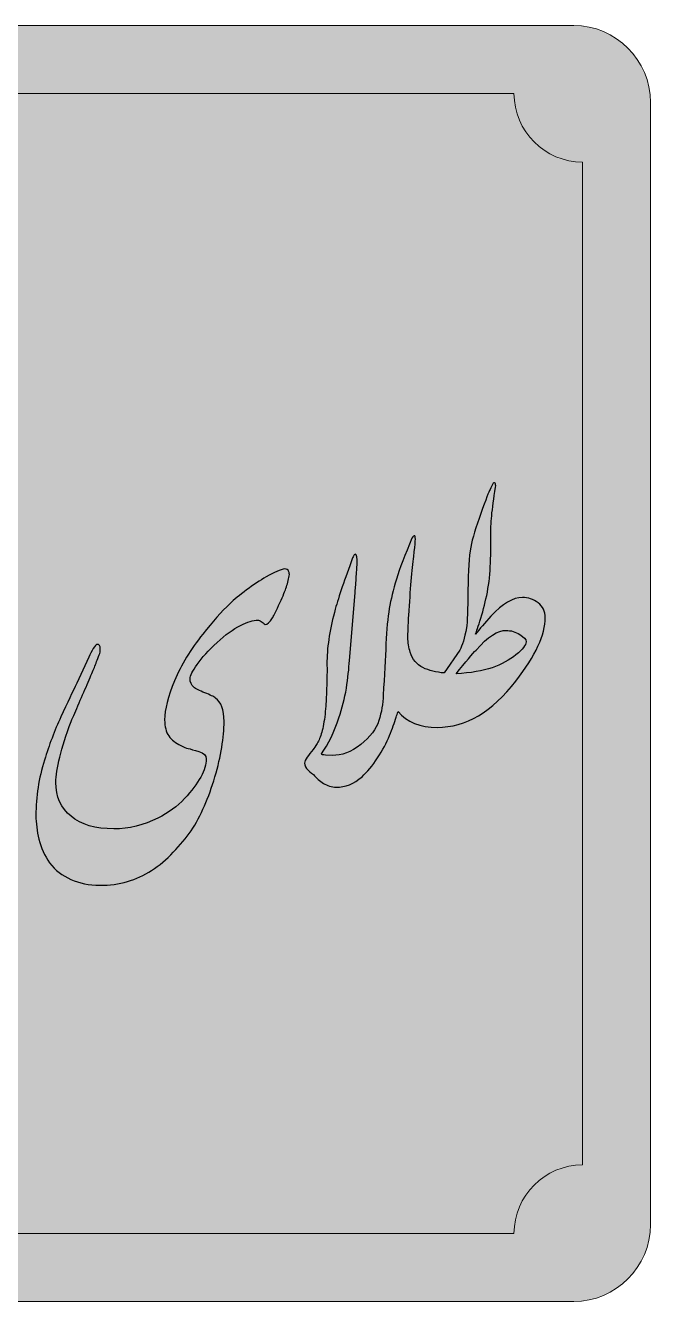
# Model space of a CAD drawing. Header units: millimetres. Extents: x -20.1 to 29.7, y 55.3 to 105.1.
# Drawn here: x 5.3 to 29.7, y 55.34 to 105.14 of the extents above; entities that cross this region are included whole.
import ezdxf

# ---------------------------------------------------------------- set-up
doc = ezdxf.new("R2010")
doc.units = ezdxf.units.MM
doc.header["$MEASUREMENT"] = 0
doc.layers.add('Layer 1', color=7, linetype='Continuous')

msp = doc.modelspace()

# ---------------------------------------------------------------- hatches: boundary and pattern name
at = {"layer": 'Layer 1', "true_color": 0xfff212}
h = msp.add_hatch(color=2, dxfattribs=at)
edge = h.paths.add_edge_path()
edge.add_spline(control_points=[(-17.0963, 105.1447), (-17.0963, 105.1447), (26.7037, 105.1447), (26.7037, 105.1447), (28.3537, 105.1447), (29.7037, 103.7947), (29.7037, 102.1447), (29.7037, 102.1447), (29.7037, 58.3447), (29.7037, 58.3447), (29.7037, 56.6947), (28.3537, 55.3447), (26.7037, 55.3447), (26.7037, 55.3447), (-17.0963, 55.3447), (-17.0963, 55.3447), (-18.7463, 55.3447), (-20.0963, 56.6947), (-20.0963, 58.3447), (-20.0963, 58.3447), (-20.0963, 102.1447), (-20.0963, 102.1447), (-20.0963, 103.7947), (-18.7463, 105.1447), (-17.0963, 105.1447)], knot_values=[0, 0, 0, 0, 0.125, 0.125, 0.125, 0.25, 0.25, 0.25, 0.375, 0.375, 0.375, 0.5, 0.5, 0.5, 0.625, 0.625, 0.625, 0.75, 0.75, 0.75, 0.875, 0.875, 0.875, 1, 1, 1, 1], degree=3, periodic=1)
at = {"layer": 'Layer 1', "true_color": 0x373435}
h = msp.add_hatch(color=250, dxfattribs=at)
edge = h.paths.add_edge_path()
edge.add_spline(control_points=[(20.2617, 82.124), (20.253, 81.8838), (20.241, 81.5964), (20.2234, 81.2618), (20.2337, 81.0626), (20.2669, 80.8685), (20.3214, 80.6818), (20.4071, 80.402), (20.5714, 80.2029), (20.8168, 80.0848), (21.0599, 79.9667), (21.3354, 79.8971), (21.6432, 79.8742), (21.6432, 79.8742), (22.2543, 80.7698), (22.2543, 80.7698), (22.3536, 80.941), (22.4416, 81.2304), (22.518, 81.6377), (22.5505, 81.8575), (22.5689, 82.3483), (22.5758, 83.1052), (22.583, 83.8623), (22.6173, 84.4245), (22.6824, 84.7902), (22.7496, 85.1305), (22.8815, 85.5678), (23.0783, 86.1048), (23.2748, 86.644), (23.3952, 86.9567), (23.4369, 87.0423), (23.4808, 87.1279), (23.5156, 87.1971), (23.5435, 87.2506), (23.5733, 87.3015), (23.6034, 87.3106), (23.6314, 87.2831), (23.6567, 87.2529), (23.6661, 87.202), (23.6567, 87.1301), (23.5805, 86.6742), (23.5294, 86.3015), (23.5018, 86.0145), (23.4739, 85.7275), (23.4624, 85.4522), (23.4671, 85.1905), (23.4716, 84.9291), (23.4671, 84.5911), (23.4533, 84.1769), (23.4414, 83.7625), (23.3998, 83.383), (23.3329, 83.0335), (23.2633, 82.6861), (23.18, 82.346), (23.0783, 82.0173), (22.9763, 81.6863), (22.9067, 81.478), (22.8723, 81.3924), (23.034, 81.5962), (23.2355, 81.83), (23.4739, 82.0915), (23.9277, 82.5799), (24.335, 82.8229), (24.7031, 82.8229), (24.9275, 82.8229), (25.1312, 82.7535), (25.3117, 82.6146), (25.5016, 82.4779), (25.5964, 82.2837), (25.5964, 82.0314), (25.5964, 81.3785), (25.2145, 80.5568), (24.4506, 79.5615), (23.5156, 78.3557), (22.4901, 77.7517), (21.3793, 77.7517), (20.7056, 77.7517), (20.1929, 77.9581), (19.845, 78.3722), (19.8202, 78.2893), (19.7962, 78.2136), (19.7733, 78.1454), (19.7083, 77.9416), (19.6226, 77.7032), (19.5118, 77.43), (19.4006, 77.1547), (19.2454, 76.8654), (19.044, 76.5623), (18.8429, 76.2565), (18.6415, 76.0088), (18.4378, 75.8192), (18.1206, 75.5483), (17.785, 75.4141), (17.4333, 75.4187), (17.248, 75.4279), (17.0813, 75.4741), (16.931, 75.5623), (16.792, 75.6571), (16.66, 75.7707), (16.5374, 75.9071), (16.4288, 75.9974), (16.3616, 76.055), (16.336, 76.083), (16.2389, 76.1686), (16.1927, 76.2588), (16.1927, 76.354), (16.1927, 76.4232), (16.2274, 76.5019), (16.2944, 76.5921), (16.3616, 76.6777), (16.438, 76.7751), (16.526, 76.8838), (16.5654, 76.9373), (16.6208, 77.0182), (16.688, 77.1268), (16.7549, 77.2357), (16.8152, 77.3814), (16.8661, 77.5621), (16.9192, 77.7425), (16.9609, 77.9761), (16.9935, 78.2654), (17.019, 78.5593), (17.0374, 78.8119), (17.0466, 79.0203), (17.0466, 79.0203), (17.0675, 79.6499), (17.0675, 79.6499), (17.0721, 79.8673), (17.0721, 80.094), (17.0675, 80.3348), (17.0813, 80.9596), (17.1902, 81.6354), (17.394, 82.3693), (17.5327, 82.8623), (17.7597, 83.529), (18.072, 84.3691), (18.093, 84.4245), (18.116, 84.4616), (18.1347, 84.48), (18.1553, 84.501), (18.1714, 84.5124), (18.1855, 84.5124), (18.2318, 84.5078), (18.2525, 84.3783), (18.2478, 84.126), (18.2386, 84.0033), (18.2249, 83.8064), (18.2062, 83.5358), (18.1832, 83.2602), (18.1691, 83.0821), (18.1645, 83.0057), (18.1645, 83.0057), (17.9424, 80.3626), (17.9424, 80.3626), (17.9287, 80.0454), (17.8893, 79.6843), (17.8266, 79.2772), (17.7597, 78.8834), (17.6623, 78.4994), (17.535, 78.1244), (17.3591, 77.5782), (17.1298, 77.1062), (16.8501, 76.7147), (16.8638, 76.6873), (16.9169, 76.6731), (17.0121, 76.6731), (17.0121, 76.6731), (17.2713, 76.6593), (17.2713, 76.6593), (17.6416, 76.6456), (18.0143, 76.7866), (18.3869, 77.0828), (18.7596, 77.3791), (18.9955, 77.6918), (19.0975, 78.0178), (19.1992, 78.3465), (19.2546, 78.6775), (19.2641, 79.0131), (19.3103, 79.777), (19.3452, 80.4414), (19.3728, 81.0082), (19.4006, 81.5778), (19.4422, 82.036), (19.5023, 82.3899), (19.5603, 82.742), (19.6551, 83.1261), (19.7825, 83.5382), (19.912, 83.9524), (20.1134, 84.4871), (20.3891, 85.1419), (20.4306, 85.2092), (20.47, 85.2371), (20.5045, 85.223), (20.537, 85.2092), (20.5209, 84.9454), (20.4582, 84.4267), (20.3936, 83.9085), (20.3287, 83.1422), (20.2617, 82.124)], knot_values=[0, 0, 0, 0, 0.0151515, 0.0151515, 0.0151515, 0.030303, 0.030303, 0.030303, 0.0454545, 0.0454545, 0.0454545, 0.0606061, 0.0606061, 0.0606061, 0.0757576, 0.0757576, 0.0757576, 0.0909091, 0.0909091, 0.0909091, 0.1060606, 0.1060606, 0.1060606, 0.1212121, 0.1212121, 0.1212121, 0.1363636, 0.1363636, 0.1363636, 0.1515152, 0.1515152, 0.1515152, 0.1666667, 0.1666667, 0.1666667, 0.1818182, 0.1818182, 0.1818182, 0.1969697, 0.1969697, 0.1969697, 0.2121212, 0.2121212, 0.2121212, 0.2272727, 0.2272727, 0.2272727, 0.2424242, 0.2424242, 0.2424242, 0.2575758, 0.2575758, 0.2575758, 0.2727273, 0.2727273, 0.2727273, 0.2878788, 0.2878788, 0.2878788, 0.3030303, 0.3030303, 0.3030303, 0.3181818, 0.3181818, 0.3181818, 0.3333333, 0.3333333, 0.3333333, 0.3484848, 0.3484848, 0.3484848, 0.3636364, 0.3636364, 0.3636364, 0.3787879, 0.3787879, 0.3787879, 0.3939394, 0.3939394, 0.3939394, 0.4090909, 0.4090909, 0.4090909, 0.4242424, 0.4242424, 0.4242424, 0.4393939, 0.4393939, 0.4393939, 0.4545455, 0.4545455, 0.4545455, 0.469697, 0.469697, 0.469697, 0.4848485, 0.4848485, 0.4848485, 0.5, 0.5, 0.5, 0.5151515, 0.5151515, 0.5151515, 0.530303, 0.530303, 0.530303, 0.5454545, 0.5454545, 0.5454545, 0.5606061, 0.5606061, 0.5606061, 0.5757576, 0.5757576, 0.5757576, 0.5909091, 0.5909091, 0.5909091, 0.6060606, 0.6060606, 0.6060606, 0.6212121, 0.6212121, 0.6212121, 0.6363636, 0.6363636, 0.6363636, 0.6515152, 0.6515152, 0.6515152, 0.6666667, 0.6666667, 0.6666667, 0.6818182, 0.6818182, 0.6818182, 0.6969697, 0.6969697, 0.6969697, 0.7121212, 0.7121212, 0.7121212, 0.7272727, 0.7272727, 0.7272727, 0.7424242, 0.7424242, 0.7424242, 0.7575758, 0.7575758, 0.7575758, 0.7727273, 0.7727273, 0.7727273, 0.7878788, 0.7878788, 0.7878788, 0.8030303, 0.8030303, 0.8030303, 0.8181818, 0.8181818, 0.8181818, 0.8333333, 0.8333333, 0.8333333, 0.8484848, 0.8484848, 0.8484848, 0.8636364, 0.8636364, 0.8636364, 0.8787879, 0.8787879, 0.8787879, 0.8939394, 0.8939394, 0.8939394, 0.9090909, 0.9090909, 0.9090909, 0.9242424, 0.9242424, 0.9242424, 0.9393939, 0.9393939, 0.9393939, 0.9545455, 0.9545455, 0.9545455, 0.969697, 0.969697, 0.969697, 0.9848485, 0.9848485, 0.9848485, 1, 1, 1, 1], degree=3, periodic=1)
h = msp.add_hatch(color=250, dxfattribs=at)
edge = h.paths.add_edge_path()
edge.add_spline(control_points=[(15.593, 83.67), (15.5651, 83.4988), (15.5234, 83.3344), (15.4657, 83.1769), (15.4102, 83.0172), (15.3151, 82.7951), (15.181, 82.5104), (15.0491, 82.2257), (14.968, 82.0639), (14.9406, 82.0222), (14.8338, 81.8507), (14.7391, 81.7651), (14.6557, 81.7651), (14.5977, 81.8066), (14.5446, 81.846), (14.4983, 81.8832), (14.4498, 81.9224), (14.4057, 81.9412), (14.3641, 81.9412), (14.1929, 81.9412), (13.9682, 81.8717), (13.6906, 81.7306), (13.4128, 81.5915), (13.1073, 81.3695), (12.7764, 81.064), (12.4454, 80.7582), (12.1859, 80.4735), (12.0009, 80.2098), (11.8159, 79.9438), (11.7231, 79.7629), (11.7231, 79.6636), (11.7231, 79.5153), (11.7719, 79.3999), (11.8667, 79.3188), (11.9478, 79.2539), (12.0934, 79.182), (12.3017, 79.101), (12.5123, 79.0203), (12.6514, 78.9508), (12.7184, 78.8975), (12.9382, 78.7424), (13.0493, 78.4393), (13.0493, 77.981), (13.0493, 77.3538), (12.9312, 76.6338), (12.6931, 75.8215), (12.4568, 75.0113), (12.1469, 74.3054), (11.7624, 73.7106), (11.5636, 73.4353), (11.332, 73.1575), (11.0683, 72.8796), (10.8018, 72.6021), (10.5195, 72.3636), (10.2164, 72.1645), (9.6331, 71.7803), (8.9619, 71.5881), (8.2028, 71.5881), (7.3416, 71.6022), (6.6868, 71.8938), (6.2378, 72.4629), (6.0341, 72.7523), (5.8953, 73.0581), (5.8189, 73.3841), (5.7424, 73.7106), (5.7031, 74.0186), (5.7031, 74.3125), (5.7031, 74.6851), (5.7309, 75.0483), (5.7842, 75.4049), (5.8396, 75.7611), (5.9229, 76.1201), (6.0363, 76.4767), (6.2144, 77.0599), (6.4297, 77.6222), (6.6797, 78.1661), (6.9319, 78.7077), (7.1357, 79.1452), (7.2954, 79.4808), (7.2954, 79.4808), (7.7701, 80.4968), (7.7701, 80.4968), (7.8232, 80.6103), (7.881, 80.7212), (7.9413, 80.8301), (8.0036, 80.9391), (8.0591, 80.9922), (8.108, 80.9922), (8.1749, 80.9922), (8.2119, 80.9391), (8.2142, 80.8301), (8.2166, 80.7212), (8.2028, 80.6402), (8.1749, 80.5848), (8.1034, 80.3902), (8.0407, 80.2282), (7.9852, 80.094), (7.9319, 79.9598), (7.8512, 79.7676), (7.7422, 79.5176), (7.6333, 79.2676), (7.5152, 78.9947), (7.3902, 78.7031), (7.263, 78.4114), (7.159, 78.1706), (7.0779, 77.981), (6.6797, 76.9231), (6.4809, 76.1316), (6.4809, 75.6017), (6.4809, 75.046), (6.6774, 74.6042), (7.0734, 74.2801), (7.4666, 73.9537), (8.0246, 73.7915), (8.7421, 73.7915), (9.3369, 73.7915), (9.9109, 73.9304), (10.4662, 74.2105), (10.8829, 74.4188), (11.2277, 74.6733), (11.5056, 74.9719), (11.7834, 75.2684), (11.994, 75.5505), (12.1374, 75.8123), (12.2834, 76.0738), (12.3552, 76.3099), (12.3552, 76.5182), (12.3552, 76.6479), (12.2601, 76.7449), (12.0681, 76.805), (11.8782, 76.8654), (11.7394, 76.9071), (11.6538, 76.9277), (11.5681, 76.9487), (11.4707, 76.9857), (11.3645, 77.0389), (11.1562, 77.1383), (10.9987, 77.2656), (10.8921, 77.4185), (10.7834, 77.5736), (10.7303, 77.7796), (10.7303, 78.0433), (10.7303, 78.4463), (10.86, 78.9553), (11.1191, 79.5711), (11.3782, 80.1891), (11.744, 80.7953), (12.2184, 81.3924), (12.6051, 81.8809), (12.9568, 82.2768), (13.274, 82.5799), (13.4453, 82.7373), (13.6627, 82.9155), (13.9265, 83.1146), (14.1929, 83.3134), (14.4498, 83.4849), (14.6974, 83.6307), (15.0052, 83.8064), (15.2459, 83.9085), (15.4218, 83.9361), (15.4958, 83.9361), (15.5444, 83.9038), (15.5723, 83.8435), (15.5999, 83.7835), (15.6067, 83.7255), (15.593, 83.67)], knot_values=[0, 0, 0, 0, 0.0181818, 0.0181818, 0.0181818, 0.0363636, 0.0363636, 0.0363636, 0.0545455, 0.0545455, 0.0545455, 0.0727273, 0.0727273, 0.0727273, 0.0909091, 0.0909091, 0.0909091, 0.1090909, 0.1090909, 0.1090909, 0.1272727, 0.1272727, 0.1272727, 0.1454545, 0.1454545, 0.1454545, 0.1636364, 0.1636364, 0.1636364, 0.1818182, 0.1818182, 0.1818182, 0.2, 0.2, 0.2, 0.2181818, 0.2181818, 0.2181818, 0.2363636, 0.2363636, 0.2363636, 0.2545455, 0.2545455, 0.2545455, 0.2727273, 0.2727273, 0.2727273, 0.2909091, 0.2909091, 0.2909091, 0.3090909, 0.3090909, 0.3090909, 0.3272727, 0.3272727, 0.3272727, 0.3454545, 0.3454545, 0.3454545, 0.3636364, 0.3636364, 0.3636364, 0.3818182, 0.3818182, 0.3818182, 0.4, 0.4, 0.4, 0.4181818, 0.4181818, 0.4181818, 0.4363636, 0.4363636, 0.4363636, 0.4545455, 0.4545455, 0.4545455, 0.4727273, 0.4727273, 0.4727273, 0.4909091, 0.4909091, 0.4909091, 0.5090909, 0.5090909, 0.5090909, 0.5272727, 0.5272727, 0.5272727, 0.5454545, 0.5454545, 0.5454545, 0.5636364, 0.5636364, 0.5636364, 0.5818182, 0.5818182, 0.5818182, 0.6, 0.6, 0.6, 0.6181818, 0.6181818, 0.6181818, 0.6363636, 0.6363636, 0.6363636, 0.6545455, 0.6545455, 0.6545455, 0.6727273, 0.6727273, 0.6727273, 0.6909091, 0.6909091, 0.6909091, 0.7090909, 0.7090909, 0.7090909, 0.7272727, 0.7272727, 0.7272727, 0.7454545, 0.7454545, 0.7454545, 0.7636364, 0.7636364, 0.7636364, 0.7818182, 0.7818182, 0.7818182, 0.8, 0.8, 0.8, 0.8181818, 0.8181818, 0.8181818, 0.8363636, 0.8363636, 0.8363636, 0.8545455, 0.8545455, 0.8545455, 0.8727273, 0.8727273, 0.8727273, 0.8909091, 0.8909091, 0.8909091, 0.9090909, 0.9090909, 0.9090909, 0.9272727, 0.9272727, 0.9272727, 0.9454545, 0.9454545, 0.9454545, 0.9636364, 0.9636364, 0.9636364, 0.9818182, 0.9818182, 0.9818182, 1, 1, 1, 1], degree=3, periodic=1)
h = msp.add_hatch(color=250, dxfattribs=at)
edge = h.paths.add_edge_path()
edge.add_spline(control_points=[(24.8442, 81.0938), (24.8442, 81.1841), (24.7631, 81.2792), (24.6011, 81.3785), (24.423, 81.4826), (24.2471, 81.5361), (24.0709, 81.5361), (23.7449, 81.5498), (23.3536, 81.2929), (22.8906, 80.7698), (22.7565, 80.6287), (22.4951, 80.3209), (22.1106, 79.8463), (22.68, 79.8742), (23.1498, 79.9529), (23.5178, 80.0801), (23.8859, 80.2098), (24.1982, 80.3787), (24.4506, 80.587), (24.7123, 80.7976), (24.8442, 80.9688), (24.8442, 81.0938)], knot_values=[0, 0, 0, 0, 0.1428571, 0.1428571, 0.1428571, 0.2857143, 0.2857143, 0.2857143, 0.4285714, 0.4285714, 0.4285714, 0.5714286, 0.5714286, 0.5714286, 0.7142857, 0.7142857, 0.7142857, 0.8571429, 0.8571429, 0.8571429, 1, 1, 1, 1], degree=3, periodic=1)

# ---------------------------------------------------------------- linework, layer by layer
at = {"layer": 'Layer 1', "color": 250, "lineweight": 18}
for points in [[(-17.0963, 105.1447), (-17.0963, 105.1447), (26.7037, 105.1447), (26.7037, 105.1447), (28.3537, 105.1447), (29.7037, 103.7947), (29.7037, 102.1447), (29.7037, 102.1447), (29.7037, 58.3447), (29.7037, 58.3447), (29.7037, 56.6947), (28.3537, 55.3447), (26.7037, 55.3447), (26.7037, 55.3447), (-17.0963, 55.3447), (-17.0963, 55.3447), (-18.7463, 55.3447), (-20.0963, 56.6947), (-20.0963, 58.3447), (-20.0963, 58.3447), (-20.0963, 102.1447), (-20.0963, 102.1447), (-20.0963, 103.7947), (-18.7463, 105.1447), (-17.0963, 105.1447)], [(-14.7656, 102.4947), (-14.7656, 102.4947), (24.373, 102.4947), (24.373, 102.4947), (24.373, 101.0204), (25.5794, 99.814), (27.0537, 99.814), (27.0537, 99.814), (27.0537, 60.6754), (27.0537, 60.6754), (25.5794, 60.6754), (24.373, 59.469), (24.373, 57.9947), (24.373, 57.9947), (-14.7656, 57.9947), (-14.7656, 57.9947), (-14.7656, 59.469), (-15.972, 60.6754), (-17.4463, 60.6754), (-17.4463, 60.6754), (-17.4463, 99.814), (-17.4463, 99.814), (-15.972, 99.814), (-14.7656, 101.0204), (-14.7656, 102.4947)]]:
    msp.add_open_spline(points, degree=3, knots=[0, 0, 0, 0, 0.125, 0.125, 0.125, 0.25, 0.25, 0.25, 0.375, 0.375, 0.375, 0.5, 0.5, 0.5, 0.625, 0.625, 0.625, 0.75, 0.75, 0.75, 0.875, 0.875, 0.875, 1, 1, 1, 1], dxfattribs=at)
at = {"layer": 'Layer 1', "color": 250}
for points, knots in [([(20.2617, 82.124), (20.253, 81.8838), (20.241, 81.5964), (20.2234, 81.2618), (20.2337, 81.0626), (20.2669, 80.8685), (20.3214, 80.6818), (20.4071, 80.402), (20.5714, 80.2029), (20.8168, 80.0848), (21.0599, 79.9667), (21.3354, 79.8971), (21.6432, 79.8742), (21.6432, 79.8742), (22.2543, 80.7698), (22.2543, 80.7698), (22.3536, 80.941), (22.4416, 81.2304), (22.518, 81.6377), (22.5505, 81.8575), (22.5689, 82.3483), (22.5758, 83.1052), (22.583, 83.8623), (22.6173, 84.4245), (22.6824, 84.7902), (22.7496, 85.1305), (22.8815, 85.5678), (23.0783, 86.1048), (23.2748, 86.644), (23.3952, 86.9567), (23.4369, 87.0423), (23.4808, 87.1279), (23.5156, 87.1971), (23.5435, 87.2506), (23.5733, 87.3015), (23.6034, 87.3106), (23.6314, 87.2831), (23.6567, 87.2529), (23.6661, 87.202), (23.6567, 87.1301), (23.5805, 86.6742), (23.5294, 86.3015), (23.5018, 86.0145), (23.4739, 85.7275), (23.4624, 85.4522), (23.4671, 85.1905), (23.4716, 84.9291), (23.4671, 84.5911), (23.4533, 84.1769), (23.4414, 83.7625), (23.3998, 83.383), (23.3329, 83.0335), (23.2633, 82.6861), (23.18, 82.346), (23.0783, 82.0173), (22.9763, 81.6863), (22.9067, 81.478), (22.8723, 81.3924), (23.034, 81.5962), (23.2355, 81.83), (23.4739, 82.0915), (23.9277, 82.5799), (24.335, 82.8229), (24.7031, 82.8229), (24.9275, 82.8229), (25.1312, 82.7535), (25.3117, 82.6146), (25.5016, 82.4779), (25.5964, 82.2837), (25.5964, 82.0314), (25.5964, 81.3785), (25.2145, 80.5568), (24.4506, 79.5615), (23.5156, 78.3557), (22.4901, 77.7517), (21.3793, 77.7517), (20.7056, 77.7517), (20.1929, 77.9581), (19.845, 78.3722), (19.8202, 78.2893), (19.7962, 78.2136), (19.7733, 78.1454), (19.7083, 77.9416), (19.6226, 77.7032), (19.5118, 77.43), (19.4006, 77.1547), (19.2454, 76.8654), (19.044, 76.5623), (18.8429, 76.2565), (18.6415, 76.0088), (18.4378, 75.8192), (18.1206, 75.5483), (17.785, 75.4141), (17.4333, 75.4187), (17.248, 75.4279), (17.0813, 75.4741), (16.931, 75.5623), (16.792, 75.6571), (16.66, 75.7707), (16.5374, 75.9071), (16.4288, 75.9974), (16.3616, 76.055), (16.336, 76.083), (16.2389, 76.1686), (16.1927, 76.2588), (16.1927, 76.354), (16.1927, 76.4232), (16.2274, 76.5019), (16.2944, 76.5921), (16.3616, 76.6777), (16.438, 76.7751), (16.526, 76.8838), (16.5654, 76.9373), (16.6208, 77.0182), (16.688, 77.1268), (16.7549, 77.2357), (16.8152, 77.3814), (16.8661, 77.5621), (16.9192, 77.7425), (16.9609, 77.9761), (16.9935, 78.2654), (17.019, 78.5593), (17.0374, 78.8119), (17.0466, 79.0203), (17.0466, 79.0203), (17.0675, 79.6499), (17.0675, 79.6499), (17.0721, 79.8673), (17.0721, 80.094), (17.0675, 80.3348), (17.0813, 80.9596), (17.1902, 81.6354), (17.394, 82.3693), (17.5327, 82.8623), (17.7597, 83.529), (18.072, 84.3691), (18.093, 84.4245), (18.116, 84.4616), (18.1347, 84.48), (18.1553, 84.501), (18.1714, 84.5124), (18.1855, 84.5124), (18.2318, 84.5078), (18.2525, 84.3783), (18.2478, 84.126), (18.2386, 84.0033), (18.2249, 83.8064), (18.2062, 83.5358), (18.1832, 83.2602), (18.1691, 83.0821), (18.1645, 83.0057), (18.1645, 83.0057), (17.9424, 80.3626), (17.9424, 80.3626), (17.9287, 80.0454), (17.8893, 79.6843), (17.8266, 79.2772), (17.7597, 78.8834), (17.6623, 78.4994), (17.535, 78.1244), (17.3591, 77.5782), (17.1298, 77.1062), (16.8501, 76.7147), (16.8638, 76.6873), (16.9169, 76.6731), (17.0121, 76.6731), (17.0121, 76.6731), (17.2713, 76.6593), (17.2713, 76.6593), (17.6416, 76.6456), (18.0143, 76.7866), (18.3869, 77.0828), (18.7596, 77.3791), (18.9955, 77.6918), (19.0975, 78.0178), (19.1992, 78.3465), (19.2546, 78.6775), (19.2641, 79.0131), (19.3103, 79.777), (19.3452, 80.4414), (19.3728, 81.0082), (19.4006, 81.5778), (19.4422, 82.036), (19.5023, 82.3899), (19.5603, 82.742), (19.6551, 83.1261), (19.7825, 83.5382), (19.912, 83.9524), (20.1134, 84.4871), (20.3891, 85.1419), (20.4306, 85.2092), (20.47, 85.2371), (20.5045, 85.223), (20.537, 85.2092), (20.5209, 84.9454), (20.4582, 84.4267), (20.3936, 83.9085), (20.3287, 83.1422), (20.2617, 82.124)], [0, 0, 0, 0, 0.0151515, 0.0151515, 0.0151515, 0.030303, 0.030303, 0.030303, 0.0454545, 0.0454545, 0.0454545, 0.0606061, 0.0606061, 0.0606061, 0.0757576, 0.0757576, 0.0757576, 0.0909091, 0.0909091, 0.0909091, 0.1060606, 0.1060606, 0.1060606, 0.1212121, 0.1212121, 0.1212121, 0.1363636, 0.1363636, 0.1363636, 0.1515152, 0.1515152, 0.1515152, 0.1666667, 0.1666667, 0.1666667, 0.1818182, 0.1818182, 0.1818182, 0.1969697, 0.1969697, 0.1969697, 0.2121212, 0.2121212, 0.2121212, 0.2272727, 0.2272727, 0.2272727, 0.2424242, 0.2424242, 0.2424242, 0.2575758, 0.2575758, 0.2575758, 0.2727273, 0.2727273, 0.2727273, 0.2878788, 0.2878788, 0.2878788, 0.3030303, 0.3030303, 0.3030303, 0.3181818, 0.3181818, 0.3181818, 0.3333333, 0.3333333, 0.3333333, 0.3484848, 0.3484848, 0.3484848, 0.3636364, 0.3636364, 0.3636364, 0.3787879, 0.3787879, 0.3787879, 0.3939394, 0.3939394, 0.3939394, 0.4090909, 0.4090909, 0.4090909, 0.4242424, 0.4242424, 0.4242424, 0.4393939, 0.4393939, 0.4393939, 0.4545455, 0.4545455, 0.4545455, 0.469697, 0.469697, 0.469697, 0.4848485, 0.4848485, 0.4848485, 0.5, 0.5, 0.5, 0.5151515, 0.5151515, 0.5151515, 0.530303, 0.530303, 0.530303, 0.5454545, 0.5454545, 0.5454545, 0.5606061, 0.5606061, 0.5606061, 0.5757576, 0.5757576, 0.5757576, 0.5909091, 0.5909091, 0.5909091, 0.6060606, 0.6060606, 0.6060606, 0.6212121, 0.6212121, 0.6212121, 0.6363636, 0.6363636, 0.6363636, 0.6515152, 0.6515152, 0.6515152, 0.6666667, 0.6666667, 0.6666667, 0.6818182, 0.6818182, 0.6818182, 0.6969697, 0.6969697, 0.6969697, 0.7121212, 0.7121212, 0.7121212, 0.7272727, 0.7272727, 0.7272727, 0.7424242, 0.7424242, 0.7424242, 0.7575758, 0.7575758, 0.7575758, 0.7727273, 0.7727273, 0.7727273, 0.7878788, 0.7878788, 0.7878788, 0.8030303, 0.8030303, 0.8030303, 0.8181818, 0.8181818, 0.8181818, 0.8333333, 0.8333333, 0.8333333, 0.8484848, 0.8484848, 0.8484848, 0.8636364, 0.8636364, 0.8636364, 0.8787879, 0.8787879, 0.8787879, 0.8939394, 0.8939394, 0.8939394, 0.9090909, 0.9090909, 0.9090909, 0.9242424, 0.9242424, 0.9242424, 0.9393939, 0.9393939, 0.9393939, 0.9545455, 0.9545455, 0.9545455, 0.969697, 0.969697, 0.969697, 0.9848485, 0.9848485, 0.9848485, 1, 1, 1, 1]), ([(15.593, 83.67), (15.5651, 83.4988), (15.5234, 83.3344), (15.4657, 83.1769), (15.4102, 83.0172), (15.3151, 82.7951), (15.181, 82.5104), (15.0491, 82.2257), (14.968, 82.0639), (14.9406, 82.0222), (14.8338, 81.8507), (14.7391, 81.7651), (14.6557, 81.7651), (14.5977, 81.8066), (14.5446, 81.846), (14.4983, 81.8832), (14.4498, 81.9224), (14.4057, 81.9412), (14.3641, 81.9412), (14.1929, 81.9412), (13.9682, 81.8717), (13.6906, 81.7306), (13.4128, 81.5915), (13.1073, 81.3695), (12.7764, 81.064), (12.4454, 80.7582), (12.1859, 80.4735), (12.0009, 80.2098), (11.8159, 79.9438), (11.7231, 79.7629), (11.7231, 79.6636), (11.7231, 79.5153), (11.7719, 79.3999), (11.8667, 79.3188), (11.9478, 79.2539), (12.0934, 79.182), (12.3017, 79.101), (12.5123, 79.0203), (12.6514, 78.9508), (12.7184, 78.8975), (12.9382, 78.7424), (13.0493, 78.4393), (13.0493, 77.981), (13.0493, 77.3538), (12.9312, 76.6338), (12.6931, 75.8215), (12.4568, 75.0113), (12.1469, 74.3054), (11.7624, 73.7106), (11.5636, 73.4353), (11.332, 73.1575), (11.0683, 72.8796), (10.8018, 72.6021), (10.5195, 72.3636), (10.2164, 72.1645), (9.6331, 71.7803), (8.9619, 71.5881), (8.2028, 71.5881), (7.3416, 71.6022), (6.6868, 71.8938), (6.2378, 72.4629), (6.0341, 72.7523), (5.8953, 73.0581), (5.8189, 73.3841), (5.7424, 73.7106), (5.7031, 74.0186), (5.7031, 74.3125), (5.7031, 74.6851), (5.7309, 75.0483), (5.7842, 75.4049), (5.8396, 75.7611), (5.9229, 76.1201), (6.0363, 76.4767), (6.2144, 77.0599), (6.4297, 77.6222), (6.6797, 78.1661), (6.9319, 78.7077), (7.1357, 79.1452), (7.2954, 79.4808), (7.2954, 79.4808), (7.7701, 80.4968), (7.7701, 80.4968), (7.8232, 80.6103), (7.881, 80.7212), (7.9413, 80.8301), (8.0036, 80.9391), (8.0591, 80.9922), (8.108, 80.9922), (8.1749, 80.9922), (8.2119, 80.9391), (8.2142, 80.8301), (8.2166, 80.7212), (8.2028, 80.6402), (8.1749, 80.5848), (8.1034, 80.3902), (8.0407, 80.2282), (7.9852, 80.094), (7.9319, 79.9598), (7.8512, 79.7676), (7.7422, 79.5176), (7.6333, 79.2676), (7.5152, 78.9947), (7.3902, 78.7031), (7.263, 78.4114), (7.159, 78.1706), (7.0779, 77.981), (6.6797, 76.9231), (6.4809, 76.1316), (6.4809, 75.6017), (6.4809, 75.046), (6.6774, 74.6042), (7.0734, 74.2801), (7.4666, 73.9537), (8.0246, 73.7915), (8.7421, 73.7915), (9.3369, 73.7915), (9.9109, 73.9304), (10.4662, 74.2105), (10.8829, 74.4188), (11.2277, 74.6733), (11.5056, 74.9719), (11.7834, 75.2684), (11.994, 75.5505), (12.1374, 75.8123), (12.2834, 76.0738), (12.3552, 76.3099), (12.3552, 76.5182), (12.3552, 76.6479), (12.2601, 76.7449), (12.0681, 76.805), (11.8782, 76.8654), (11.7394, 76.9071), (11.6538, 76.9277), (11.5681, 76.9487), (11.4707, 76.9857), (11.3645, 77.0389), (11.1562, 77.1383), (10.9987, 77.2656), (10.8921, 77.4185), (10.7834, 77.5736), (10.7303, 77.7796), (10.7303, 78.0433), (10.7303, 78.4463), (10.86, 78.9553), (11.1191, 79.5711), (11.3782, 80.1891), (11.744, 80.7953), (12.2184, 81.3924), (12.6051, 81.8809), (12.9568, 82.2768), (13.274, 82.5799), (13.4453, 82.7373), (13.6627, 82.9155), (13.9265, 83.1146), (14.1929, 83.3134), (14.4498, 83.4849), (14.6974, 83.6307), (15.0052, 83.8064), (15.2459, 83.9085), (15.4218, 83.9361), (15.4958, 83.9361), (15.5444, 83.9038), (15.5723, 83.8435), (15.5999, 83.7835), (15.6067, 83.7255), (15.593, 83.67)], [0, 0, 0, 0, 0.0181818, 0.0181818, 0.0181818, 0.0363636, 0.0363636, 0.0363636, 0.0545455, 0.0545455, 0.0545455, 0.0727273, 0.0727273, 0.0727273, 0.0909091, 0.0909091, 0.0909091, 0.1090909, 0.1090909, 0.1090909, 0.1272727, 0.1272727, 0.1272727, 0.1454545, 0.1454545, 0.1454545, 0.1636364, 0.1636364, 0.1636364, 0.1818182, 0.1818182, 0.1818182, 0.2, 0.2, 0.2, 0.2181818, 0.2181818, 0.2181818, 0.2363636, 0.2363636, 0.2363636, 0.2545455, 0.2545455, 0.2545455, 0.2727273, 0.2727273, 0.2727273, 0.2909091, 0.2909091, 0.2909091, 0.3090909, 0.3090909, 0.3090909, 0.3272727, 0.3272727, 0.3272727, 0.3454545, 0.3454545, 0.3454545, 0.3636364, 0.3636364, 0.3636364, 0.3818182, 0.3818182, 0.3818182, 0.4, 0.4, 0.4, 0.4181818, 0.4181818, 0.4181818, 0.4363636, 0.4363636, 0.4363636, 0.4545455, 0.4545455, 0.4545455, 0.4727273, 0.4727273, 0.4727273, 0.4909091, 0.4909091, 0.4909091, 0.5090909, 0.5090909, 0.5090909, 0.5272727, 0.5272727, 0.5272727, 0.5454545, 0.5454545, 0.5454545, 0.5636364, 0.5636364, 0.5636364, 0.5818182, 0.5818182, 0.5818182, 0.6, 0.6, 0.6, 0.6181818, 0.6181818, 0.6181818, 0.6363636, 0.6363636, 0.6363636, 0.6545455, 0.6545455, 0.6545455, 0.6727273, 0.6727273, 0.6727273, 0.6909091, 0.6909091, 0.6909091, 0.7090909, 0.7090909, 0.7090909, 0.7272727, 0.7272727, 0.7272727, 0.7454545, 0.7454545, 0.7454545, 0.7636364, 0.7636364, 0.7636364, 0.7818182, 0.7818182, 0.7818182, 0.8, 0.8, 0.8, 0.8181818, 0.8181818, 0.8181818, 0.8363636, 0.8363636, 0.8363636, 0.8545455, 0.8545455, 0.8545455, 0.8727273, 0.8727273, 0.8727273, 0.8909091, 0.8909091, 0.8909091, 0.9090909, 0.9090909, 0.9090909, 0.9272727, 0.9272727, 0.9272727, 0.9454545, 0.9454545, 0.9454545, 0.9636364, 0.9636364, 0.9636364, 0.9818182, 0.9818182, 0.9818182, 1, 1, 1, 1]), ([(24.8442, 81.0938), (24.8442, 81.1841), (24.7631, 81.2792), (24.6011, 81.3785), (24.423, 81.4826), (24.2471, 81.5361), (24.0709, 81.5361), (23.7449, 81.5498), (23.3536, 81.2929), (22.8906, 80.7698), (22.7565, 80.6287), (22.4951, 80.3209), (22.1106, 79.8463), (22.68, 79.8742), (23.1498, 79.9529), (23.5178, 80.0801), (23.8859, 80.2098), (24.1982, 80.3787), (24.4506, 80.587), (24.7123, 80.7976), (24.8442, 80.9688), (24.8442, 81.0938)], [0, 0, 0, 0, 0.1428571, 0.1428571, 0.1428571, 0.2857143, 0.2857143, 0.2857143, 0.4285714, 0.4285714, 0.4285714, 0.5714286, 0.5714286, 0.5714286, 0.7142857, 0.7142857, 0.7142857, 0.8571429, 0.8571429, 0.8571429, 1, 1, 1, 1])]:
    msp.add_open_spline(points, degree=3, knots=knots, dxfattribs=at)

doc.saveas('drawing.dxf')
